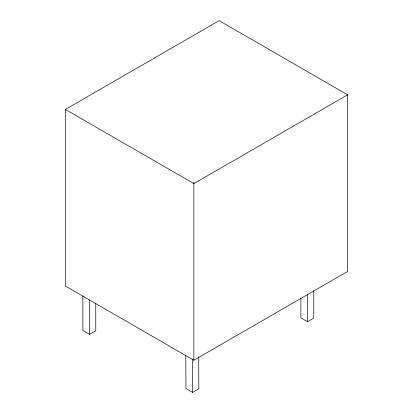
<?xml version="1.0" encoding="UTF-8"?>
<svg xmlns="http://www.w3.org/2000/svg" width="413" height="413" viewBox="0 0 413 413"><rect width="100%" height="100%" fill="white"/><g stroke="black" fill="none" stroke-linecap="round" stroke-linejoin="round"><path stroke-width="0.62" d="M65.373 109.43L65.373 286.054L193.852 360.234L347.627 271.455L347.627 94.83L219.148 20.65L65.373 109.43L193.852 183.609L347.627 94.83M82.884 296.044L82.879 330.483L89.533 334.324L95.775 330.72L95.78 303.297M89.533 334.324L89.538 299.89M193.852 360.234L193.852 182.087M300.891 297.985L300.891 317.84L307.546 321.681L313.792 318.077L313.792 290.54M307.546 321.681L307.546 294.144M185.814 355.309L185.948 388.545L192.603 392.35L198.844 388.747L198.715 356.786M192.468 359.114L192.603 392.35"/></g></svg>
